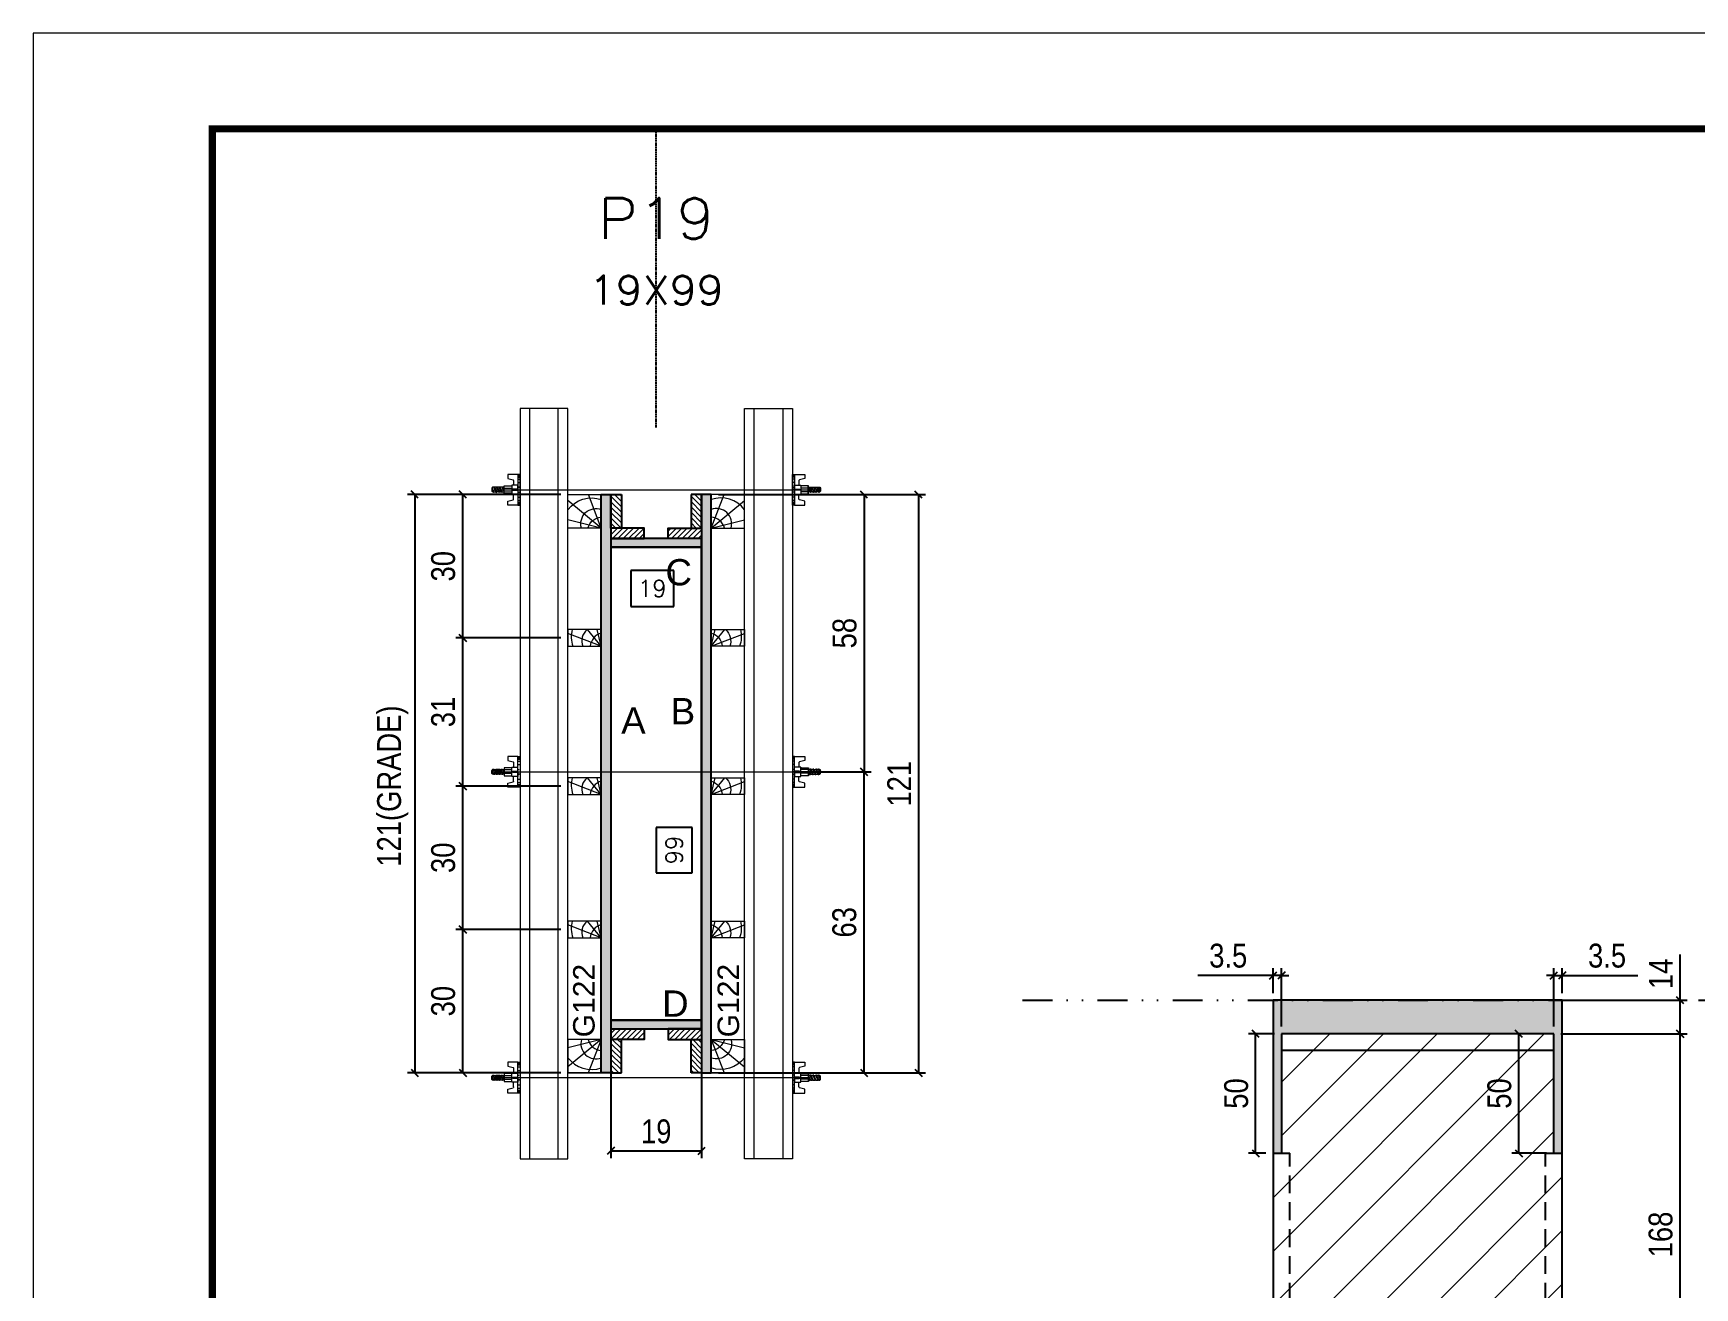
# Model space of a CAD drawing. Extents: x 14400 to 27878, y -21631 to 6985.
# Drawn here: x 14413 to 15109, y -2729 to -2204 of the extents above; entities that cross this region are included whole.
import ezdxf
from ezdxf.enums import TextEntityAlignment as Align

# ---------------------------------------------------------------- set-up
doc = ezdxf.new("R2010")
doc.units = 0
for name, pattern in [('DASHED', [0.75, 0.5, -0.25]), ('DIVIDE2', [0.625, 0.25, -0.125, 0, -0.125, 0, -0.125]), ('HIDDEN', [0.375, 0.25, -0.125])]:
    doc.linetypes.add(name, pattern=pattern)
for name, color, linetype in [('CHAPA', 1, 'Continuous'), ('COTA', 241, 'Continuous'), ('Nível', 160, 'Continuous'), ('Painéis', 200, 'Continuous'), ('SARR_2.2x7', 40, 'Continuous'), ('SARRAFO', 251, 'Continuous'), ('Texto de Titulo', 7, 'Continuous'), ('Texto Qtd Sarr', 242, 'Continuous'), ('TEXTO_GERAL', 7, 'Continuous')]:
    doc.layers.add(name, color=color, linetype=linetype)
for name, color, linetype, lineweight in [('Folhas', 255, 'Continuous', 9), ('Hachura', 251, 'Continuous', 9), ('Madeira', 126, 'Continuous', 18), ('Perfil Metálico', 224, 'Continuous', 18), ('SARRAFO DE PRESSAO', 251, 'DASHED', 9), ('Texto Seção', 7, 'Continuous', 15)]:
    doc.layers.add(name, color=color, linetype=linetype, lineweight=lineweight)
doc.styles.add('ARIAL', font='arial.ttf')
doc.styles.add('COTA TECNICA', font='techl___.ttf', dxfattribs={"height": 10})
doc.styles.add('COTA TECNICA 2X', font='techl___.ttf', dxfattribs={"height": 10})
doc.styles.add('ROMANS', font='romans.shx')
doc.styles.add('SANSSERIF', font='sas_____.pfb')
doc.dimstyles.new('PAINEL', dxfattribs={"dimtxt": 10, "dimasz": 3, "dimexe": 3, "dimexo": 3, "dimgap": 3, "dimtad": 1, "dimdec": 1, "dimzin": 12, "dimdsep": 46, "dimtxsty": 'COTA TECNICA', "dimblk1": 'OBLIQUE', "dimblk2": 'OBLIQUE', "dimsah": 1, "dimcen": 0.9, "dimclrd": 4, "dimclre": 4, "dimclrt": 240, "dimadec": 1, "dimazin": 3, "dimtfac": 1, "dimtdec": 1, "dimtmove": 0, "dimatfit": 3, "dimfxl": 1, "dimtolj": 1, "dimtzin": 12, "dimarcsym": 0})
doc.dimstyles.new('SECAO PILAR', dxfattribs={"dimtxt": 10, "dimasz": 3, "dimexe": 3, "dimexo": 3, "dimgap": 3, "dimtad": 1, "dimdec": 1, "dimlfac": 0.5, "dimzin": 12, "dimdsep": 46, "dimtxsty": 'COTA TECNICA 2X', "dimblk1": 'OBLIQUE', "dimblk2": 'OBLIQUE', "dimsah": 1, "dimcen": 0.9, "dimclrd": 256, "dimclre": 256, "dimclrt": 256, "dimadec": 1, "dimazin": 3, "dimtfac": 1, "dimtdec": 1, "dimtmove": 0, "dimatfit": 3, "dimfxl": 1, "dimtolj": 1, "dimtzin": 12, "dimarcsym": 0})
doc.dimstyles.new('SECÇÃO 2', dxfattribs={"dimtxt": 7, "dimasz": 6, "dimexe": 0.18, "dimexo": 2, "dimgap": -4, "dimtad": 3, "dimdec": 1, "dimlfac": 0.5, "dimzin": 12, "dimdsep": 46, "dimtxsty": 'ROMANS', "dimblk": 'ARCHTICK', "dimcen": 0.09, "dimse1": 1, "dimse2": 1, "dimsd1": 1, "dimsd2": 1, "dimclrd": 180, "dimclre": 5, "dimclrt": 1, "dimadec": 0, "dimazin": 3, "dimtfac": 1, "dimtdec": 1, "dimtofl": 0, "dimtmove": 0, "dimatfit": 3, "dimldrblk": 'ARCHTICK', "dimfxl": 1, "dimtolj": 1, "dimtzin": 0, "dimarcsym": 0})
pattern_1 = [(135, (-8236.1183, 6864.0094), (-1.12253202, -1.12253202), [])]
pattern_2 = [(135, (-8236.1183, 6727.0094), (-1.12253202, -1.12253202), [])]
pattern_3 = [(225, (5531.338, -25340.3506), (1.12253202, -1.12253202), [])]

# ---------------------------------------------------------------- blocks, each defined once
blk = doc.blocks.new('9999999999')
at = {"layer": 'Folhas'}
blk.add_lwpolyline([(98138.98, 34190.21), (99623.98, 34190.21), (99623.98, 35240.21), (98138.98, 35240.21)], close=True, dxfattribs=at)
at = {"layer": 'Folhas', "color": 30, "const_width": 3}
blk.add_lwpolyline([(98213.98, 34230.21), (99583.98, 34230.21), (99583.98, 35200.21), (98213.98, 35200.21)], close=True, dxfattribs=at)
blk = doc.blocks.new('*D1887')
at = {"layer": 'COTA', "color": 180, "lineweight": -2, "transparency": 16777216}
for p, q in [((14689.29, -2536.21), (14674.29, -2536.21)), ((14674.29, -2536.21), (14674.29, -2555.21)), ((14689.29, -2555.21), (14689.29, -2536.21)), ((14674.29, -2555.21), (14689.29, -2555.21))]:
    blk.add_line(p, q, dxfattribs=at)
at = {"layer": 'Defpoints', "color": 0, "transparency": 16777216}
for p in [(14655.29, -2418.94), (14655.29, -2616.94), (14693.29, -2616.94)]:
    blk.add_point(p, dxfattribs=at)
at = {"layer": 'COTA', "color": 1, "transparency": 16777216, "insert": (14681.79, -2545.71), "char_height": 7, "attachment_point": 5, "rotation": 90, "style": 'ROMANS'}
blk.add_mtext('\\A1;99', dxfattribs=at)
blk = doc.blocks.new('_ArchTick')
at = {"color": 0, "linetype": 'ByBlock', "const_width": 0.15}
blk.add_lwpolyline([(-0.5, -0.5), (0.5, 0.5)], dxfattribs=at)
blk = doc.blocks.new('*D1888')
at = {"layer": 'COTA', "color": 180, "lineweight": -2, "transparency": 16777216}
for p, q in [((14681.6, -2428.74), (14663.6, -2428.74)), ((14663.6, -2428.74), (14663.6, -2443.74)), ((14681.6, -2443.74), (14681.6, -2428.74)), ((14663.6, -2443.74), (14681.6, -2443.74))]:
    blk.add_line(p, q, dxfattribs=at)
at = {"layer": 'Defpoints', "color": 0, "transparency": 16777216}
for p in [(14655.29, -2418.94), (14693.29, -2418.94), (14693.29, -2447.74)]:
    blk.add_point(p, dxfattribs=at)
at = {"layer": 'COTA', "color": 1, "transparency": 16777216, "insert": (14672.6, -2436.24), "char_height": 7, "attachment_point": 5, "style": 'ROMANS'}
blk.add_mtext('\\A1;19', dxfattribs=at)
blk = doc.blocks.new('_Oblique')
at = {"color": 0, "linetype": 'ByBlock', "lineweight": -2}
blk.add_line((-0.5, -0.5), (0.5, 0.5), dxfattribs=at)
blk = doc.blocks.new('*D1904')
at = {"layer": 'COTA', "lineweight": -2, "transparency": 16777216}
for p, q in [((14655.29, -2623.54), (14655.29, -2674.58)), ((14693.29, -2623.54), (14693.29, -2674.58)), ((14655.29, -2671.58), (14693.29, -2671.58))]:
    blk.add_line(p, q, dxfattribs=at)
at = {"layer": 'Defpoints', "color": 0, "transparency": 16777216}
for p in [(14655.29, -2620.54), (14693.29, -2620.54), (14693.29, -2671.58)]:
    blk.add_point(p, dxfattribs=at)
at = {"layer": 'COTA', "lineweight": -2, "transparency": 16777216, "xscale": 3, "yscale": 3, "zscale": 3, "rotation": 180}
blk.add_blockref('_Oblique', (14655.29, -2671.58), dxfattribs=at)
at = {"layer": 'COTA', "lineweight": -2, "transparency": 16777216, "xscale": 3, "yscale": 3, "zscale": 3}
blk.add_blockref('_Oblique', (14693.29, -2671.58), dxfattribs=at)
at = {"layer": 'COTA', "transparency": 16777216, "insert": (14674.29, -2663.49), "char_height": 10, "attachment_point": 5, "style": 'COTA TECNICA 2X'}
blk.add_mtext('\\A1;19', dxfattribs=at)
blk = doc.blocks.new('*D1889')
at = {"layer": 'COTA', "lineweight": -2, "transparency": 16777216}
for p, q in [((14700.29, -2396.94), (14787.06, -2396.94)), ((14784.06, -2396.94), (14784.06, -2638.94)), ((14700.29, -2638.94), (14787.06, -2638.94))]:
    blk.add_line(p, q, dxfattribs=at)
at = {"layer": 'Defpoints', "color": 0, "transparency": 16777216}
for p in [(14697.29, -2396.94), (14697.29, -2638.94), (14784.06, -2638.94)]:
    blk.add_point(p, dxfattribs=at)
at = {"layer": 'COTA', "lineweight": -2, "transparency": 16777216, "xscale": 3, "yscale": 3, "zscale": 3}
for p, rotation in [((14784.06, -2396.94), 90), ((14784.06, -2638.94), 270)]:
    blk.add_blockref('_Oblique', p, dxfattribs=dict(at, rotation=rotation))
at = {"layer": 'COTA', "transparency": 16777216, "insert": (14776.01, -2517.94), "char_height": 10, "attachment_point": 5, "rotation": 90, "style": 'COTA TECNICA 2X'}
blk.add_mtext('\\A1;121', dxfattribs=at)
blk = doc.blocks.new('*D1890')
at = {"layer": 'COTA', "lineweight": -2, "transparency": 16777216}
for p, q in [((14734.29, -2396.94), (14764.3, -2396.94)), ((14761.3, -2396.94), (14761.3, -2512.94)), ((14734.29, -2512.94), (14764.3, -2512.94))]:
    blk.add_line(p, q, dxfattribs=at)
at = {"layer": 'Defpoints', "color": 0, "transparency": 16777216}
for p in [(14731.29, -2396.94), (14731.29, -2512.94), (14761.3, -2512.94)]:
    blk.add_point(p, dxfattribs=at)
at = {"layer": 'COTA', "lineweight": -2, "transparency": 16777216, "xscale": 3, "yscale": 3, "zscale": 3}
for p, rotation in [((14761.3, -2396.94), 90), ((14761.3, -2512.94), 270)]:
    blk.add_blockref('_Oblique', p, dxfattribs=dict(at, rotation=rotation))
at = {"layer": 'COTA', "transparency": 16777216, "insert": (14753.16, -2454.94), "char_height": 10, "attachment_point": 5, "rotation": 90, "style": 'COTA TECNICA 2X'}
blk.add_mtext('\\A1;58', dxfattribs=at)
blk = doc.blocks.new('*D1891')
at = {"layer": 'COTA', "lineweight": -2, "transparency": 16777216}
for p, q in [((14734.29, -2512.94), (14764.3, -2512.94)), ((14761.3, -2638.94), (14761.3, -2512.94)), ((14734.29, -2638.94), (14764.3, -2638.94))]:
    blk.add_line(p, q, dxfattribs=at)
at = {"layer": 'Defpoints', "color": 0, "transparency": 16777216}
for p in [(14731.29, -2512.94), (14761.3, -2512.94), (14731.29, -2638.94)]:
    blk.add_point(p, dxfattribs=at)
at = {"layer": 'COTA', "lineweight": -2, "transparency": 16777216, "xscale": 3, "yscale": 3, "zscale": 3}
for p, rotation in [((14761.3, -2512.94), 90), ((14761.3, -2638.94), 270)]:
    blk.add_blockref('_Oblique', p, dxfattribs=dict(at, rotation=rotation))
at = {"layer": 'COTA', "transparency": 16777216, "insert": (14753.08, -2575.94), "char_height": 10, "attachment_point": 5, "rotation": 90, "style": 'COTA TECNICA 2X'}
blk.add_mtext('\\A1;63', dxfattribs=at)
blk = doc.blocks.new('titulo1')
at = {"layer": 'Defpoints', "color": 252, "linetype": 'HIDDEN', "ltscale": 2}
blk.add_line((0, 0), (0, 125), dxfattribs=at)
at = {"layer": 'Defpoints', "style": 'ROMANS', "oblique": 15}
blk.add_attdef('FOLHA', text='', height=10, dxfattribs=at).set_placement((0, 15.58), align=Align.MIDDLE_CENTER)
at = {"layer": 'Texto Qtd Sarr', "color": 3, "style": 'ROMANS', "oblique": 15}
for tag, height, p in [('TITULO', 17, (0, 71.45)), ('SEÇÃO', 12, (0, 41.55))]:
    blk.add_attdef(tag, text='', height=height, dxfattribs=at).set_placement(p, align=Align.MIDDLE_CENTER)
blk = doc.blocks.new('C')
at = {"layer": 'Hachura', "color": 0}
for p, q in [((0, 3.22), (0, -3.22)), ((0.45, 3.22), (0, 3.22)), ((0.46, 3.16), (0, 3.16)), ((0.46, 3.05), (0, 3.05)), ((0.46, 2.88), (0, 2.88)), ((0, 2.75), (0, -1.16)), ((0.46, 2.65), (0, 2.65)), ((0.46, 2.23), (0, 2.23)), ((0.46, 1.51), (0, 1.51)), ((0.39, 0.49), (0.17, 0.49)), ((0.45, -3.23), (0.45, 3.22)), ((0.45, 3.22), (2.58, 3.22)), ((1.74, 0.97), (0.45, 0.97)), ((1.45, 0.1), (0.45, 0.1)), ((1.35, 1.94), (1.35, 0.96)), ((2.58, 2.39), (1.47, 2.09)), ((1.74, -0.97), (1.74, 0.97)), ((1.74, 0.97), (1.74, 0.84)), ((1.74, 0.97), (1.74, 0.84)), ((1.74, 0.84), (3.35, 0.84)), ((3.35, 0.45), (1.74, 0.45)), ((2.58, 3.22), (2.58, 2.39)), ((3.32, 0.84), (3.32, -0.84)), ((3.35, 0.84), (3.35, -0.84)), ((3.68, 0.45), (3.35, 0.45)), ((3.84, -0.52), (3.35, 0.45)), ((3.35, 0.06), (3.67, -0.57)), ((3.68, 0.45), (4.16, -0.52)), ((3.72, 0.5), (4.25, -0.57)), ((4.37, -0.55), (3.83, 0.53)), ((4.15, 0.45), (3.93, 0.45)), ((4.42, -0.52), (3.93, 0.45)), ((4.15, 0.45), (4.26, 0.45)), ((4.26, 0.45), (4.74, -0.52)), ((4.3, 0.5), (4.83, -0.57)), ((4.95, -0.55), (4.41, 0.53)), ((4.51, 0.45), (4.84, 0.45)), ((5, -0.52), (4.51, 0.45)), ((4.84, 0.45), (5.32, -0.52)), ((4.88, 0.5), (5.41, -0.57)), ((5.53, -0.55), (4.99, 0.53)), ((5.58, -0.52), (5.09, 0.45)), ((5.42, 0.45), (5.09, 0.45)), ((5.58, -0.52), (5.09, 0.45)), ((5.42, 0.45), (5.74, -0.19)), ((5.46, 0.5), (5.74, -0.07)), ((5.74, 0.19), (5.57, 0.53)), ((5.74, 0.32), (5.68, 0.45)), ((5.68, 0.45), (5.74, 0.45)), ((5.74, 0.45), (5.9, 0.29)), ((5.74, 0.45), (5.74, -0.52)), ((5.9, -0.36), (5.9, 0.29)), ((0.45, 0), (0, 0)), ((0.46, -1.52), (0, -1.52)), ((0.46, -2.23), (0, -2.23)), ((0.46, -2.65), (0, -2.65)), ((0.46, -2.88), (0, -2.88)), ((0.46, -3.05), (0, -3.05)), ((0.46, -3.16), (0, -3.16)), ((0, -3.22), (2.57, -3.22)), ((0.08, -0.48), (0.29, -0.48)), ((0.29, -0.48), (0.4, -0.48)), ((0.45, 0), (0.45, -0.97)), ((0.45, -0.16), (1.45, -0.16)), ((0.45, -0.65), (0.45, -0.32)), ((0.45, -3.23), (0.45, -0.65)), ((0.45, -0.97), (1.74, -0.97)), ((1.35, -1.94), (1.35, -0.97)), ((2.58, -2.39), (1.47, -2.1)), ((3.35, -0.32), (1.74, -0.32)), ((3.35, -0.84), (1.74, -0.84)), ((2.58, -3.23), (2.58, -2.39)), ((3.35, -0.07), (3.58, -0.52)), ((3.35, -0.52), (3.58, -0.52)), ((3.84, -0.52), (4.16, -0.52)), ((4.42, -0.52), (4.74, -0.52)), ((4.63, -0.52), (4.74, -0.52)), ((5, -0.52), (5.32, -0.52)), ((5.58, -0.52), (5.74, -0.52)), ((5.74, -0.52), (5.9, -0.36)), ((5.74, -0.52), (5.74, -0.52))]:
    blk.add_line(p, q, dxfattribs=at)
for centre, radius, start, end in [((1.52, 1.94), 0.161, 104.7436, 180), ((1.44, -0.03), 0.129, 272.695, 87.305), ((3.81, 0.39), 0.143, 25.5688, 154.4312), ((4.39, 0.39), 0.143, 25.5688, 154.4312), ((4.97, 0.39), 0.143, 25.5688, 154.4312), ((5.55, 0.39), 0.143, 25.5688, 154.4312), ((0.17, -0.37), 0.174, 221.744, 317.8592), ((1.52, -1.94), 0.161, 180, 255.2564), ((3.71, -0.4), 0.174, 222.1408, 318.256), ((4.29, -0.4), 0.174, 222.1408, 318.256), ((4.87, -0.4), 0.174, 222.1408, 318.256), ((5.45, -0.4), 0.174, 222.1408, 318.256), ((5.61, -0.4), 0.174, 317.8592, 318.256)]:
    blk.add_arc(centre, radius, start, end, dxfattribs=at)
blk = doc.blocks.new('PONTALETE')
at = {"layer": 'Madeira'}
for q in [(2.71, 7), (7, 5.76), (7, 1.74)]:
    blk.add_line((0, 0), q, dxfattribs=at)
blk.add_lwpolyline([(0, 0), (7, 0), (7, 7), (0, 7)], close=True, dxfattribs=at)
for centre, radius, start, end in [((2.04, 0.06), 6.23, 37.2818, 109.0913), ((1.09, 0.9), 3.19, 343.603, 109.9847), ((-0.21, -0.78), 3.09, 14.6322, 86.0383)]:
    blk.add_arc(centre, radius, start, end, dxfattribs=at)
blk = doc.blocks.new('MEIO PONTALETE')
at = {"layer": 'Madeira'}
for q in [(2.71, 7), (3.5, 2.88), (3.5, 0.87)]:
    blk.add_line((0, 0), q, dxfattribs=at)
blk.add_lwpolyline([(0, 0), (3.5, 0), (3.5, 7), (0, 7)], close=True, dxfattribs=at)
for centre, radius, start, end in [((2.04, 0.06), 6.23, 76.4499, 109.0913), ((1.09, 0.9), 3.19, 40.9063, 109.9847), ((-0.21, -0.78), 3.09, 14.6322, 86.0383)]:
    blk.add_arc(centre, radius, start, end, dxfattribs=at)
blk = doc.blocks.new('*D1892')
at = {"layer": 'COTA', "lineweight": -2, "transparency": 16777216}
for p, q in [((14634.29, -2578.93), (14590.35, -2578.93)), ((14593.35, -2638.93), (14593.35, -2578.93)), ((14634.28, -2638.93), (14590.35, -2638.93))]:
    blk.add_line(p, q, dxfattribs=at)
at = {"layer": 'Defpoints', "color": 0, "transparency": 16777216}
for p in [(14593.35, -2578.93), (14637.29, -2578.93), (14637.28, -2638.93)]:
    blk.add_point(p, dxfattribs=at)
at = {"layer": 'COTA', "lineweight": -2, "transparency": 16777216, "xscale": 3, "yscale": 3, "zscale": 3}
for p, rotation in [((14593.35, -2578.93), 90), ((14593.35, -2638.93), 270)]:
    blk.add_blockref('_Oblique', p, dxfattribs=dict(at, rotation=rotation))
at = {"layer": 'COTA', "transparency": 16777216, "insert": (14585.13, -2608.93), "char_height": 10, "attachment_point": 5, "rotation": 90, "style": 'COTA TECNICA 2X'}
blk.add_mtext('\\A1;30', dxfattribs=at)
blk = doc.blocks.new('*D1893')
at = {"layer": 'COTA', "lineweight": -2, "transparency": 16777216}
for p, q in [((14634.31, -2396.93), (14570.16, -2396.93)), ((14573.16, -2396.93), (14573.16, -2638.93)), ((14634.28, -2638.93), (14570.16, -2638.93))]:
    blk.add_line(p, q, dxfattribs=at)
at = {"layer": 'Defpoints', "color": 0, "transparency": 16777216}
for p in [(14637.31, -2396.93), (14573.16, -2638.93), (14637.28, -2638.93)]:
    blk.add_point(p, dxfattribs=at)
at = {"layer": 'COTA', "lineweight": -2, "transparency": 16777216, "xscale": 3, "yscale": 3, "zscale": 3}
for p, rotation in [((14573.16, -2396.93), 90), ((14573.16, -2638.93), 270)]:
    blk.add_blockref('_Oblique', p, dxfattribs=dict(at, rotation=rotation))
at = {"layer": 'COTA', "transparency": 16777216, "insert": (14563.94, -2518.93), "char_height": 10, "attachment_point": 5, "rotation": 90, "style": 'COTA TECNICA 2X'}
blk.add_mtext('\\A1;121(GRADE)', dxfattribs=at)
blk = doc.blocks.new('*D1905')
at = {"layer": 'COTA', "lineweight": -2, "transparency": 16777216}
for p, q in [((14634.29, -2518.93), (14590.35, -2518.93)), ((14593.35, -2578.93), (14593.35, -2518.93)), ((14634.29, -2578.93), (14590.35, -2578.93))]:
    blk.add_line(p, q, dxfattribs=at)
at = {"layer": 'Defpoints', "color": 0, "transparency": 16777216}
for p in [(14593.35, -2518.93), (14637.29, -2518.93), (14637.29, -2578.93)]:
    blk.add_point(p, dxfattribs=at)
at = {"layer": 'COTA', "lineweight": -2, "transparency": 16777216, "xscale": 3, "yscale": 3, "zscale": 3}
for p, rotation in [((14593.35, -2518.93), 90), ((14593.35, -2578.93), 270)]:
    blk.add_blockref('_Oblique', p, dxfattribs=dict(at, rotation=rotation))
at = {"layer": 'COTA', "transparency": 16777216, "insert": (14585.13, -2548.93), "char_height": 10, "attachment_point": 5, "rotation": 90, "style": 'COTA TECNICA 2X'}
blk.add_mtext('\\A1;30', dxfattribs=at)
blk = doc.blocks.new('*D1906')
at = {"layer": 'COTA', "lineweight": -2, "transparency": 16777216}
for p, q in [((14634.29, -2456.93), (14590.35, -2456.93)), ((14593.35, -2518.93), (14593.35, -2456.93)), ((14634.29, -2518.93), (14590.35, -2518.93))]:
    blk.add_line(p, q, dxfattribs=at)
at = {"layer": 'Defpoints', "color": 0, "transparency": 16777216}
for p in [(14593.35, -2456.93), (14637.29, -2456.93), (14637.29, -2518.93)]:
    blk.add_point(p, dxfattribs=at)
at = {"layer": 'COTA', "lineweight": -2, "transparency": 16777216, "xscale": 3, "yscale": 3, "zscale": 3}
for p, rotation in [((14593.35, -2456.93), 90), ((14593.35, -2518.93), 270)]:
    blk.add_blockref('_Oblique', p, dxfattribs=dict(at, rotation=rotation))
at = {"layer": 'COTA', "transparency": 16777216, "insert": (14585.13, -2487.93), "char_height": 10, "attachment_point": 5, "rotation": 90, "style": 'COTA TECNICA 2X'}
blk.add_mtext('\\A1;31', dxfattribs=at)
blk = doc.blocks.new('*D1907')
at = {"layer": 'COTA', "lineweight": -2, "transparency": 16777216}
for p, q in [((14634.29, -2396.93), (14590.35, -2396.93)), ((14593.35, -2456.93), (14593.35, -2396.93)), ((14634.29, -2456.93), (14590.35, -2456.93))]:
    blk.add_line(p, q, dxfattribs=at)
at = {"layer": 'Defpoints', "color": 0, "transparency": 16777216}
for p in [(14593.35, -2396.93), (14637.29, -2396.93), (14637.29, -2456.93)]:
    blk.add_point(p, dxfattribs=at)
at = {"layer": 'COTA', "lineweight": -2, "transparency": 16777216, "xscale": 3, "yscale": 3, "zscale": 3}
for p, rotation in [((14593.35, -2396.93), 90), ((14593.35, -2456.93), 270)]:
    blk.add_blockref('_Oblique', p, dxfattribs=dict(at, rotation=rotation))
at = {"layer": 'COTA', "transparency": 16777216, "insert": (14585.13, -2426.93), "char_height": 10, "attachment_point": 5, "rotation": 90, "style": 'COTA TECNICA 2X'}
blk.add_mtext('\\A1;30', dxfattribs=at)
blk = doc.blocks.new('*D1911')
at = {"layer": 'COTA', "color": 4, "lineweight": -2, "transparency": 16777216}
for p, q in [((15053.06, -2622.59), (15105.93, -2622.59)), ((15102.93, -2790.59), (15102.93, -2622.59)), ((15056.56, -2790.59), (15105.93, -2790.59))]:
    blk.add_line(p, q, dxfattribs=at)
at = {"layer": 'Defpoints', "color": 0, "transparency": 16777216}
for p in [(15050.06, -2622.59), (15102.93, -2622.59), (15053.56, -2790.59)]:
    blk.add_point(p, dxfattribs=at)
at = {"layer": 'COTA', "color": 4, "lineweight": -2, "transparency": 16777216, "xscale": 3, "yscale": 3, "zscale": 3}
for p, rotation in [((15102.93, -2622.59), 90), ((15102.93, -2790.59), 270)]:
    blk.add_blockref('_Oblique', p, dxfattribs=dict(at, rotation=rotation))
at = {"layer": 'COTA', "color": 240, "transparency": 16777216, "insert": (15094.8, -2706.59), "char_height": 10, "attachment_point": 5, "rotation": 90, "style": 'COTA TECNICA'}
blk.add_mtext('\\A1;168', dxfattribs=at)
blk = doc.blocks.new('*D1912')
at = {"layer": 'COTA', "color": 4, "lineweight": -2, "transparency": 16777216}
for p, q in [((15102.93, -2608.59), (15102.93, -2589.47)), ((15056.56, -2608.59), (15105.93, -2608.59)), ((15102.93, -2622.59), (15102.93, -2608.59)), ((15053.06, -2622.59), (15105.93, -2622.59))]:
    blk.add_line(p, q, dxfattribs=at)
at = {"layer": 'Defpoints', "color": 0, "transparency": 16777216}
for p in [(15053.56, -2608.59), (15102.93, -2608.59), (15050.06, -2622.59)]:
    blk.add_point(p, dxfattribs=at)
at = {"layer": 'COTA', "color": 4, "lineweight": -2, "transparency": 16777216, "xscale": 3, "yscale": 3, "zscale": 3}
for p, rotation in [((15102.93, -2608.59), 90), ((15102.93, -2622.59), 270)]:
    blk.add_blockref('_Oblique', p, dxfattribs=dict(at, rotation=rotation))
at = {"layer": 'COTA', "color": 240, "transparency": 16777216, "insert": (15094.86, -2597.53), "char_height": 10, "attachment_point": 5, "rotation": 90, "style": 'COTA TECNICA'}
blk.add_mtext('\\A1;14', dxfattribs=at)
blk = doc.blocks.new('*D2854')
at = {"layer": 'COTA', "color": 4, "lineweight": -2, "transparency": 16777216}
for p, q in [((14932.56, -2598.17), (14900.96, -2598.17)), ((14932.56, -2605.59), (14932.56, -2595.17)), ((14936.06, -2598.17), (14932.56, -2598.17)), ((14936.06, -2619.59), (14936.06, -2595.17)), ((14936.06, -2598.17), (14939.06, -2598.17))]:
    blk.add_line(p, q, dxfattribs=at)
at = {"layer": 'Defpoints', "color": 0, "transparency": 16777216}
for p in [(14932.56, -2598.17), (14932.56, -2608.59), (14936.06, -2622.59)]:
    blk.add_point(p, dxfattribs=at)
at = {"layer": 'COTA', "color": 4, "lineweight": -2, "transparency": 16777216, "xscale": 3, "yscale": 3, "zscale": 3}
blk.add_blockref('_Oblique', (14932.56, -2598.17), dxfattribs=at)
at = {"layer": 'COTA', "color": 4, "lineweight": -2, "transparency": 16777216, "xscale": 3, "yscale": 3, "zscale": 3, "rotation": 180}
blk.add_blockref('_Oblique', (14936.06, -2598.17), dxfattribs=at)
at = {"layer": 'COTA', "color": 240, "transparency": 16777216, "insert": (14913.76, -2589.95), "char_height": 10, "attachment_point": 5, "style": 'COTA TECNICA'}
blk.add_mtext('\\A1;3.5', dxfattribs=at)
blk = doc.blocks.new('*D2855')
at = {"layer": 'COTA', "color": 4, "lineweight": -2, "transparency": 16777216}
for p, q in [((15050.06, -2598.17), (15047.06, -2598.17)), ((15050.06, -2619.59), (15050.06, -2595.17)), ((15050.06, -2598.17), (15053.56, -2598.17)), ((15053.56, -2605.59), (15053.56, -2595.17)), ((15053.56, -2598.17), (15085.17, -2598.17))]:
    blk.add_line(p, q, dxfattribs=at)
at = {"layer": 'Defpoints', "color": 0, "transparency": 16777216}
for p in [(15053.56, -2598.17), (15053.56, -2608.59), (15050.06, -2622.59)]:
    blk.add_point(p, dxfattribs=at)
at = {"layer": 'COTA', "color": 4, "lineweight": -2, "transparency": 16777216, "xscale": 3, "yscale": 3, "zscale": 3}
blk.add_blockref('_Oblique', (15050.06, -2598.17), dxfattribs=at)
at = {"layer": 'COTA', "color": 4, "lineweight": -2, "transparency": 16777216, "xscale": 3, "yscale": 3, "zscale": 3, "rotation": 180}
blk.add_blockref('_Oblique', (15053.56, -2598.17), dxfattribs=at)
at = {"layer": 'COTA', "color": 240, "transparency": 16777216, "insert": (15072.36, -2589.95), "char_height": 10, "attachment_point": 5, "style": 'COTA TECNICA'}
blk.add_mtext('\\A1;3.5', dxfattribs=at)
blk = doc.blocks.new('*D2856')
at = {"layer": 'COTA', "color": 4, "lineweight": -2, "transparency": 16777216}
for p, q in [((14933.06, -2622.59), (14922.24, -2622.59)), ((14925.24, -2672.59), (14925.24, -2622.59)), ((14929.56, -2672.59), (14922.24, -2672.59))]:
    blk.add_line(p, q, dxfattribs=at)
at = {"layer": 'Defpoints', "color": 0, "transparency": 16777216}
for p in [(14925.24, -2622.59), (14936.06, -2622.59), (14932.56, -2672.59)]:
    blk.add_point(p, dxfattribs=at)
at = {"layer": 'COTA', "color": 4, "lineweight": -2, "transparency": 16777216, "xscale": 3, "yscale": 3, "zscale": 3}
for p, rotation in [((14925.24, -2622.59), 90), ((14925.24, -2672.59), 270)]:
    blk.add_blockref('_Oblique', p, dxfattribs=dict(at, rotation=rotation))
at = {"layer": 'COTA', "color": 240, "transparency": 16777216, "insert": (14917.13, -2647.59), "char_height": 10, "attachment_point": 5, "rotation": 90, "style": 'COTA TECNICA'}
blk.add_mtext('\\A1;50', dxfattribs=at)
blk = doc.blocks.new('*D2857')
at = {"layer": 'COTA', "color": 4, "lineweight": -2, "transparency": 16777216}
for p, q in [((15047.06, -2622.59), (15032.42, -2622.59)), ((15035.42, -2672.59), (15035.42, -2622.59)), ((15047.06, -2672.59), (15032.42, -2672.59))]:
    blk.add_line(p, q, dxfattribs=at)
at = {"layer": 'Defpoints', "color": 0, "transparency": 16777216}
for p in [(15035.42, -2622.59), (15050.06, -2622.59), (15050.06, -2672.59)]:
    blk.add_point(p, dxfattribs=at)
at = {"layer": 'COTA', "color": 4, "lineweight": -2, "transparency": 16777216, "xscale": 3, "yscale": 3, "zscale": 3}
for p, rotation in [((15035.42, -2622.59), 90), ((15035.42, -2672.59), 270)]:
    blk.add_blockref('_Oblique', p, dxfattribs=dict(at, rotation=rotation))
at = {"layer": 'COTA', "color": 240, "transparency": 16777216, "insert": (15027.31, -2647.59), "char_height": 10, "attachment_point": 5, "rotation": 90, "style": 'COTA TECNICA'}
blk.add_mtext('\\A1;50', dxfattribs=at)

msp = doc.modelspace()

# ---------------------------------------------------------------- hatches: boundary and pattern name
at = {"layer": 'COTA'}
h = msp.add_hatch(dxfattribs=at)
h.set_pattern_fill('AR-CONC', color=256, scale=0.03)
h.set_pattern_definition([(50, (-1585, 0), (5.4655401, -0.4781726), [0.5715, -6.2865]), (355, (-1585, 0), (-1.0573026, 5.7317054), [0.4572, -5.0292175]), (100.451445, (-1584.5445, -0.04), (4.4082374, 5.2535326), [0.4857003, -5.3427073]), (46.1842, (-1585, 1.524), (8.1323712, -1.2612698), [0.85725, -9.42975]), (96.63556, (-1584.322, 1.419), (7.122124, 7.4227837), [0.7285507, -8.0140682]), (351.18415, (-1585, 1.524), (7.122124, 7.4227837), [0.685799, -7.543792]), (21, (-1584.238, 1.143), (4.5484317, -3.067956), [0.5715, -6.2865]), (326, (-1584.238, 1.143), (1.8540609, 5.525639), [0.4572, -5.0292]), (71.451445, (-1583.859, 0.8873), (6.4024926, 2.457683), [0.4857003, -5.3426981]), (37.5, (-1585, 0), (0.0926581, 2.53665117), [0, -4.96824, 0, -5.1054, 0, -5.04825]), (7.5, (-1585, 0), (2.00458988, 3.00541724), [0, -2.91084, 0, -4.85394, 0, -1.92405]), (327.5, (-1586.6993, 0), (4.06771786, -0.17186232), [0, -1.905, 0, -5.9436, 0, -7.8867]), (317.5, (-1587.4613, 0), (4.44387544, 0.7627947), [0, -2.4765, 0, -3.94716, 0, -5.6007])])
h.paths.add_polyline_path([(15053.561, -2608.59), (14932.561, -2608.59), (14932.561, -2672.59), (14936.061, -2672.59), (14936.061, -2622.59), (15050.061, -2622.59), (15050.061, -2672.59), (15053.561, -2672.59)])
at = {"layer": 'Hachura'}
h = msp.add_hatch(color=256, dxfattribs=at)
h.dxf.hatch_style = 1
h.paths.add_polyline_path([(14655.29, -2638.942), (14651.29, -2638.942), (14651.29, -2396.942), (14655.29, -2396.942)])
h = msp.add_hatch(color=256, dxfattribs=at)
h.dxf.hatch_style = 1
h.paths.add_polyline_path([(14655.29, -2638.942), (14651.29, -2638.942), (14651.29, -2396.942), (14655.29, -2396.942)])
h = msp.add_hatch(dxfattribs=at)
h.set_pattern_fill('ANSI31', color=256, scale=0.5, angle=90, style=0)
h.set_pattern_definition(pattern_2)
h.paths.add_polyline_path([(14655.29, -2410.942), (14659.69, -2410.942), (14659.69, -2396.942), (14655.29, -2396.942)])
h = msp.add_hatch(dxfattribs=at)
h.set_pattern_fill('ANSI31', color=256, scale=0.5, angle=90, style=0)
h.set_pattern_definition(pattern_2)
h.paths.add_polyline_path([(14693.29, -2410.942), (14688.89, -2410.942), (14688.89, -2396.942), (14693.29, -2396.942)])
h = msp.add_hatch(color=256, dxfattribs=at)
h.dxf.hatch_style = 1
h.paths.add_polyline_path([(14693.29, -2638.942), (14697.29, -2638.942), (14697.29, -2396.942), (14693.29, -2396.942)])
h = msp.add_hatch(color=256, dxfattribs=at)
h.dxf.hatch_style = 1
h.paths.add_polyline_path([(14693.29, -2638.942), (14697.29, -2638.942), (14697.29, -2396.942), (14693.29, -2396.942)])
h = msp.add_hatch(dxfattribs=at)
h.set_pattern_fill('ANSI31', color=256, scale=0.5, angle=180, style=0)
h.set_pattern_definition(pattern_3)
h.paths.add_polyline_path([(14669.29, -2410.942), (14669.29, -2415.342), (14655.29, -2415.342), (14655.29, -2410.942)])
h = msp.add_hatch(dxfattribs=at)
h.set_pattern_fill('ANSI31', color=256, scale=0.5, angle=180, style=0)
h.set_pattern_definition(pattern_3)
h.paths.add_polyline_path([(14679.29, -2410.942), (14679.29, -2415.342), (14693.29, -2415.342), (14693.29, -2410.942)])
h = msp.add_hatch(color=256, dxfattribs=at)
h.dxf.hatch_style = 1
h.paths.add_polyline_path([(14655.29, -2415.342), (14655.29, -2418.942), (14693.29, -2418.942), (14693.29, -2415.342)])
h = msp.add_hatch(color=256, dxfattribs=at)
h.dxf.hatch_style = 1
h.paths.add_polyline_path([(14655.29, -2415.342), (14655.29, -2418.942), (14693.29, -2418.942), (14693.29, -2415.342)])
h = msp.add_hatch(dxfattribs=at)
h.set_pattern_fill('ANSI31', color=256, scale=5)
h.paths.add_polyline_path([(15053.561, -2672.59), (15050.061, -2672.59), (15050.061, -2622.59), (14936.061, -2622.59), (14936.061, -2672.59), (14932.561, -2672.59), (14932.561, -2790.59), (15053.561, -2790.59)])
h.paths.add_polyline_path([(15053.561, -2790.59), (14932.561, -2790.59), (14932.561, -2912.59), (15053.561, -2912.59)])
h.paths.add_polyline_path([(15362.614, -2790.59), (15241.614, -2790.59), (15241.614, -2912.59), (15362.614, -2912.59)])
h.paths.add_polyline_path([(15362.614, -2672.59), (15359.114, -2672.59), (15359.114, -2608.59), (15245.114, -2608.59), (15245.114, -2672.59), (15241.614, -2672.59), (15241.614, -2790.59), (15362.614, -2790.59)])
h.paths.add_polyline_path([(15540.794, -2672.59), (15521.794, -2672.59), (15521.794, -2912.59), (15540.794, -2912.59)])
h.paths.add_polyline_path([(15718.975, -2672.59), (15699.975, -2672.59), (15699.975, -2912.59), (15718.975, -2912.59)])
h = msp.add_hatch(color=256, dxfattribs=at)
h.dxf.hatch_style = 1
h.paths.add_polyline_path([(14655.29, -2616.942), (14655.29, -2620.542), (14693.29, -2620.542), (14693.29, -2616.942)])
h = msp.add_hatch(color=256, dxfattribs=at)
h.dxf.hatch_style = 1
h.paths.add_polyline_path([(14655.29, -2616.942), (14655.29, -2620.542), (14693.29, -2620.542), (14693.29, -2616.942)])
h = msp.add_hatch(dxfattribs=at)
h.set_pattern_fill('ANSI31', color=256, scale=0.5, angle=180, style=0)
h.set_pattern_definition(pattern_3)
h.paths.add_polyline_path([(14669.29, -2624.942), (14669.29, -2620.542), (14655.29, -2620.542), (14655.29, -2624.942)])
h = msp.add_hatch(dxfattribs=at)
h.set_pattern_fill('ANSI31', color=256, scale=0.5, angle=180, style=0)
h.set_pattern_definition(pattern_3)
h.paths.add_polyline_path([(14679.29, -2624.942), (14679.29, -2620.542), (14693.29, -2620.542), (14693.29, -2624.942)])
h = msp.add_hatch(dxfattribs=at)
h.set_pattern_fill('ANSI31', color=256, scale=0.5, angle=90, style=0)
h.set_pattern_definition(pattern_1)
h.paths.add_polyline_path([(14655.29, -2624.942), (14659.69, -2624.942), (14659.69, -2638.942), (14655.29, -2638.942)])
h = msp.add_hatch(dxfattribs=at)
h.set_pattern_fill('ANSI31', color=256, scale=0.5, angle=90, style=0)
h.set_pattern_definition(pattern_1)
h.paths.add_polyline_path([(14693.29, -2624.942), (14688.89, -2624.942), (14688.89, -2638.942), (14693.29, -2638.942)])

# ---------------------------------------------------------------- linework, layer by layer
at = {"layer": 'CHAPA'}
for points in [[(14655.29, -2638.942), (14651.29, -2638.942), (14651.29, -2396.942), (14655.29, -2396.942)], [(14655.29, -2638.942), (14651.29, -2638.942), (14651.29, -2396.942), (14655.29, -2396.942)], [(14693.29, -2638.942), (14697.29, -2638.942), (14697.29, -2396.942), (14693.29, -2396.942)], [(14693.29, -2638.942), (14697.29, -2638.942), (14697.29, -2396.942), (14693.29, -2396.942)], [(14655.29, -2415.342), (14655.29, -2418.942), (14693.29, -2418.942), (14693.29, -2415.342)], [(14655.29, -2415.342), (14655.29, -2418.942), (14693.29, -2418.942), (14693.29, -2415.342)], [(14655.29, -2616.942), (14655.29, -2620.542), (14693.29, -2620.542), (14693.29, -2616.942)], [(14655.29, -2616.942), (14655.29, -2620.542), (14693.29, -2620.542), (14693.29, -2616.942)]]:
    msp.add_lwpolyline(points, close=True, dxfattribs=at)
at = {"layer": 'COTA'}
for p, q in [((15053.561, -2608.59), (14932.561, -2608.59)), ((14932.561, -2608.59), (14932.561, -2672.59)), ((15053.561, -2672.59), (15053.561, -2608.59))]:
    msp.add_line(p, q, dxfattribs=at)
at = {"layer": 'Hachura'}
for p, q in [((14606.489, -2394.942), (14738.29, -2394.933)), ((14606.489, -2512.939), (14738.29, -2512.948)), ((14606.489, -2640.943), (14738.29, -2640.952))]:
    msp.add_line(p, q, dxfattribs=at)
at = {"layer": 'Madeira'}
for points in [[(14651.29, -2638.942), (14637.29, -2638.927), (14637.292, -2396.934), (14651.292, -2396.949)], [(14697.29, -2638.942), (14711.29, -2638.927), (14711.288, -2396.934), (14697.288, -2396.949)]]:
    msp.add_lwpolyline(points, close=True, dxfattribs=at)
at = {"layer": 'Nível', "color": 4, "linetype": 'DIVIDE2', "ltscale": 50}
msp.add_line((14827.62, -2608.59), (15858.467, -2608.59), dxfattribs=at)
at = {"layer": 'Painéis'}
for p, q in [((14936.061, -2622.59), (14936.061, -2672.59)), ((15050.061, -2622.59), (14936.061, -2622.59)), ((15050.061, -2672.59), (15050.061, -2622.59)), ((14932.561, -2672.59), (14932.561, -2912.59)), ((14932.561, -2672.59), (14939.561, -2672.59)), ((15046.561, -2672.59), (15053.561, -2672.59)), ((15053.561, -2912.59), (15053.561, -2672.59))]:
    msp.add_line(p, q, dxfattribs=at)
msp.add_lwpolyline([(14693.29, -2418.942), (14655.29, -2418.942), (14655.29, -2616.942), (14693.29, -2616.942)], close=True, dxfattribs=at)
at = {"layer": 'Perfil Metálico'}
for points in [[(14617.29, -2674.942), (14637.29, -2674.942), (14637.29, -2360.942), (14617.29, -2360.942)], [(14633.29, -2360.942), (14621.29, -2360.942), (14621.29, -2674.942), (14633.29, -2674.942)], [(14731.29, -2674.942), (14711.29, -2674.942), (14711.29, -2360.942), (14731.29, -2360.942)], [(14715.29, -2360.942), (14727.29, -2360.942), (14727.29, -2674.942), (14715.29, -2674.942)]]:
    msp.add_lwpolyline(points, close=True, dxfattribs=at)
at = {"layer": 'SARR_2.2x7'}
msp.add_line((15050.061, -2629.59), (14936.061, -2629.59), dxfattribs=at)
at = {"layer": 'SARR_2.2x7', "linetype": 'HIDDEN', "ltscale": 30}
for p, q in [((14939.561, -2790.59), (14939.561, -2672.59)), ((15046.561, -2790.59), (15046.561, -2672.59))]:
    msp.add_line(p, q, dxfattribs=at)
at = {"layer": 'SARRAFO'}
for points in [[(14659.69, -2396.942), (14659.69, -2410.942), (14655.29, -2410.942), (14655.29, -2396.942)], [(14688.89, -2396.942), (14688.89, -2410.942), (14693.29, -2410.942), (14693.29, -2396.942)], [(14659.69, -2638.942), (14659.69, -2624.942), (14655.29, -2624.942), (14655.29, -2638.942)], [(14688.89, -2638.942), (14688.89, -2624.942), (14693.29, -2624.942), (14693.29, -2638.942)]]:
    msp.add_lwpolyline(points, close=True, dxfattribs=at)
for points in [[(14655.29, -2415.342), (14669.29, -2415.342), (14669.29, -2410.942), (14655.29, -2410.942)], [(14693.29, -2415.342), (14679.29, -2415.342), (14679.29, -2410.942), (14693.29, -2410.942)], [(14655.29, -2620.542), (14669.29, -2620.542), (14669.29, -2624.942), (14655.29, -2624.942)], [(14693.29, -2620.542), (14679.29, -2620.542), (14679.29, -2624.942), (14693.29, -2624.942)]]:
    msp.add_lwpolyline(points, dxfattribs=at)

# ---------------------------------------------------------------- block references
at = {"layer": 'Hachura', "linetype": 'Continuous', "yscale": 2, "zscale": 2, "rotation": 180}
for p, xscale in [((14617.29, -2394.942), 2), ((14731.29, -2394.943), -2)]:
    msp.add_blockref('C', p, dxfattribs=dict(at, xscale=xscale))
at = {"layer": 'Hachura', "linetype": 'Continuous', "yscale": 2, "zscale": 2}
for p, xscale in [((14617.29, -2512.939), -2), ((14731.29, -2512.938), 2), ((14617.29, -2640.943), -2), ((14731.29, -2640.942), 2)]:
    msp.add_blockref('C', p, dxfattribs=dict(at, xscale=xscale))
at = {"layer": 'Madeira'}
for name, p, xscale, yscale, zscale, rotation in [('PONTALETE', (14651.277, -2410.949), -2, 2, 2, 359.9370893031033), ('PONTALETE', (14697.303, -2410.949), 2, 2, 2, 0.06291069689674604), ('MEIO PONTALETE', (14651.288, -2460.442), 1.999999997962732, 1.999999997962732, 1.999999997962732, 89.93708930310325), ('MEIO PONTALETE', (14697.291, -2460.442), -1.999999997962732, 1.999999997962732, 1.999999997962732, 270.0629106968967), ('MEIO PONTALETE', (14651.288, -2522.442), 1.999999997962732, 1.999999997962732, 1.999999997962732, 89.93708930310325), ('MEIO PONTALETE', (14697.291, -2522.442), -1.999999997962732, 1.999999997962732, 1.999999997962732, 270.0629106968967), ('MEIO PONTALETE', (14651.288, -2582.442), 1.999999997962732, 1.999999997962732, 1.999999997962732, 89.93708930310325), ('MEIO PONTALETE', (14697.291, -2582.442), -1.999999997962732, 1.999999997962732, 1.999999997962732, 270.0629106968967), ('PONTALETE', (14651.296, -2624.942), 2, 2, 2, 179.9370893031032), ('PONTALETE', (14697.284, -2624.942), -2, 2, 2, 180.0629106968967)]:
    msp.add_blockref(name, p, dxfattribs=dict(at, xscale=xscale, yscale=yscale, zscale=zscale, rotation=rotation))
at = {"layer": 'SARRAFO DE PRESSAO', "color": 6, "linetype": 'ByBlock'}
msp.add_blockref('9999999999', (-83725.511, -37444.079), dxfattribs=at)
at = {"layer": 'Texto Seção'}
ref = msp.add_blockref('titulo1', (14674.29, -2368.874), dxfattribs=at)
ref.add_attrib('TITULO', 'P19', dxfattribs={"layer": 'Texto de Titulo', "color": 7, "height": 17, "style": 'ROMANS', "width": 1.1}).set_placement((14674.29, -2281.374), align=Align.MIDDLE_CENTER)
ref.add_attrib('SEÇÃO', '19X99', dxfattribs={"layer": 'Texto de Titulo', "color": 7, "height": 12, "style": 'ROMANS', "width": 1.1}).set_placement((14674.29, -2311.374), align=Align.MIDDLE_CENTER)

# ---------------------------------------------------------------- texts
at = {"layer": 'TEXTO_GERAL', "style": 'ARIAL'}
for s, p in [('C', (14683.698, -2429.44)), ('B', (14685.464, -2487.581)), ('A', (14664.747, -2491.496)), ('D', (14682.296, -2609.942))]:
    msp.add_text(s, height=11, dxfattribs=at).set_placement(p, align=Align.MIDDLE_CENTER)
at = {"layer": 'TEXTO_GERAL', "color": 0, "linetype": 'Continuous', "style": 'SANSSERIF'}
for p in [(14643.991, -2624.086), (14704.465, -2624.086)]:
    msp.add_text('G122', height=9, rotation=90, dxfattribs=at).set_placement(p, align=Align.MIDDLE_LEFT)

# ---------------------------------------------------------------- dimensions: what is measured, and where the dimension line sits
at = {"layer": 'COTA'}
dim = msp.add_linear_dim(base=(14573.158, -2638.927), p1=(14637.306, -2396.934), p2=(14637.28, -2638.927), angle=90, text='<>(GRADE)', dimstyle='SECAO PILAR', dxfattribs=at)
dim.commit()
dim.dimension.update_dxf_attribs({"geometry": '*D1893', "text_midpoint": (14573.158, -2518.931), "dimtype": 160})
for base, p1, p2, angle, dimstyle, picture, middle in [((14593.353, -2396.934), (14637.292, -2456.927), (14637.292, -2396.934), 90, 'SECAO PILAR', '*D1907', (14585.134, -2426.931)), ((14784.064, -2638.942), (14697.29, -2396.942), (14697.29, -2638.942), 270, 'SECAO PILAR', '*D1889', (14776.006, -2517.942)), ((14761.296, -2512.938), (14731.29, -2396.942), (14731.29, -2512.938), 270, 'SECAO PILAR', '*D1890', (14753.164, -2454.94)), ((14593.353, -2456.927), (14637.292, -2518.927), (14637.292, -2456.927), 90, 'SECAO PILAR', '*D1906', (14585.134, -2487.927)), ((14593.353, -2518.927), (14637.292, -2578.927), (14637.292, -2518.927), 90, 'SECAO PILAR', '*D1905', (14585.134, -2548.927)), ((14761.296, -2512.938), (14731.29, -2638.942), (14731.29, -2512.938), 90, 'SECAO PILAR', '*D1891', (14753.076, -2575.94)), ((14593.353, -2578.927), (14637.28, -2638.927), (14637.292, -2578.927), 90, 'SECAO PILAR', '*D1892', (14585.134, -2608.927)), ((15102.928, -2608.59), (15050.061, -2622.59), (15053.561, -2608.59), 90, 'PAINEL', '*D1912', (15094.855, -2597.532)), ((14925.241, -2622.59), (14932.561, -2672.59), (14936.061, -2622.59), 90, 'PAINEL', '*D2856', (14917.131, -2647.59)), ((15035.419, -2622.59), (15050.061, -2672.59), (15050.061, -2622.59), 90, 'PAINEL', '*D2857', (15027.31, -2647.59)), ((15102.928, -2622.59), (15053.561, -2790.59), (15050.061, -2622.59), 90, 'PAINEL', '*D1911', (15094.804, -2706.59))]:
    dim = msp.add_linear_dim(base=base, p1=p1, p2=p2, angle=angle, dimstyle=dimstyle, dxfattribs=at)
    dim.commit()
    dim.dimension.update_dxf_attribs({"geometry": picture, "text_midpoint": middle})
dim = msp.add_linear_dim(base=(14693.29, -2616.942), p1=(14655.29, -2418.942), p2=(14655.29, -2616.942), angle=270, dimstyle='SECÇÃO 2', dxfattribs=at)
dim.commit()
dim.dimension.update_dxf_attribs({"geometry": '*D1887', "text_midpoint": (14693.29, -2545.707), "dimtype": 160})
dim = msp.add_linear_dim(base=(14693.29, -2447.735), p1=(14655.29, -2418.942), p2=(14693.29, -2418.942), dimstyle='SECÇÃO 2', dxfattribs=at)
dim.commit()
dim.dimension.update_dxf_attribs({"geometry": '*D1888', "text_midpoint": (14672.6, -2447.735), "dimtype": 160})
for base, p1, p2, dimstyle, picture, middle in [((14932.561, -2598.171), (14936.061, -2622.59), (14932.561, -2608.59), 'PAINEL', '*D2854', (14913.758, -2589.952)), ((15053.561, -2598.171), (15050.061, -2622.59), (15053.561, -2608.59), 'PAINEL', '*D2855', (15072.364, -2589.952)), ((14693.29, -2671.58), (14655.29, -2620.542), (14693.29, -2620.542), 'SECAO PILAR', '*D1904', (14674.29, -2663.492))]:
    dim = msp.add_linear_dim(base=base, p1=p1, p2=p2, dimstyle=dimstyle, dxfattribs=at)
    dim.commit()
    dim.dimension.update_dxf_attribs({"geometry": picture, "text_midpoint": middle})

doc.saveas('drawing.dxf')
